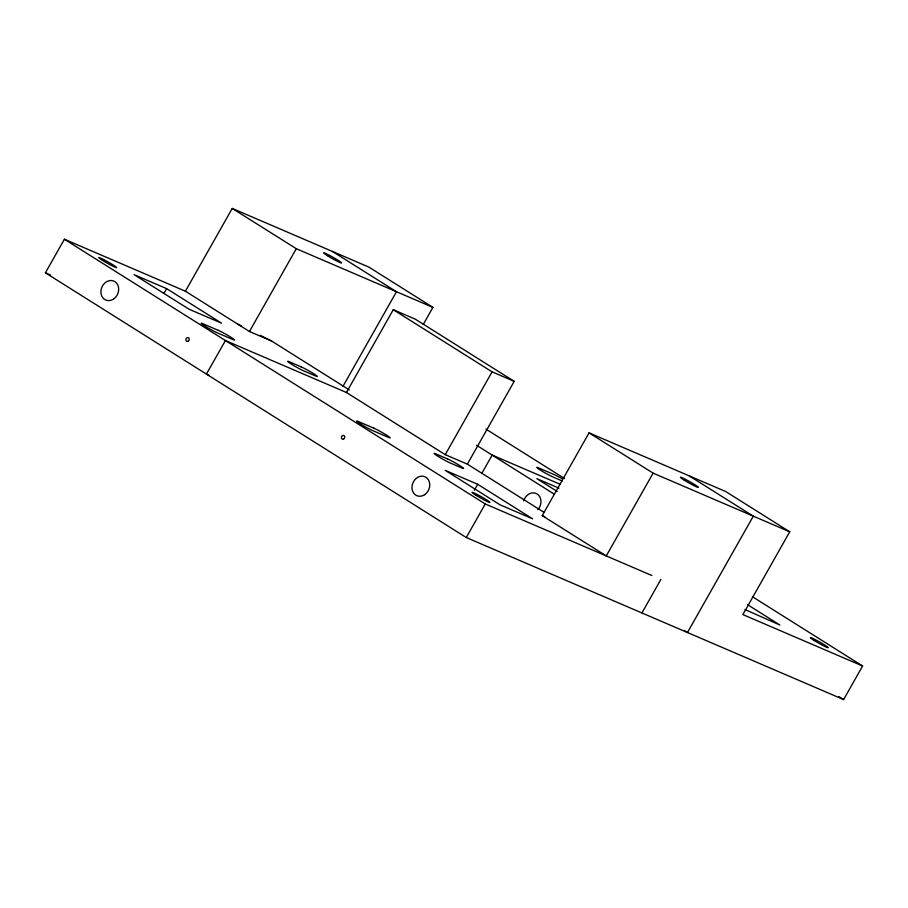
<?xml version="1.0" encoding="UTF-8"?>
<svg xmlns="http://www.w3.org/2000/svg" width="908" height="908" viewBox="0 0 908 908"><rect width="100%" height="100%" fill="white"/><g stroke="black" fill="none" stroke-linecap="round" stroke-linejoin="round"><path stroke-width="1.36" d="M752.437 596.726L862.6 666.007L843.611 699.58L466.269 537.525L45.4 272.82L64.389 239.247L185.402 291.218L249.45 331.499L271.571 340.999L349.387 389.952M163.939 293.443L166.652 288.642L221.552 323.169L189.023 309.208L134.123 274.681L166.652 288.642M185.402 291.218L232.244 208.42L368.875 267.1L432.912 307.381L423.276 324.428M249.45 331.499L296.292 248.701L432.912 307.381M342.861 386.513L396.478 291.729L332.441 251.448M346.425 392.494L393.266 309.707L415.387 319.207L514.2 381.349L467.359 464.147L445.238 454.647L346.425 392.494L225.422 340.534L206.422 374.096L208.772 375.106M445.238 454.647L492.079 371.849L514.2 381.349M481.705 473.556L492.159 455.09L560.315 484.35M474.339 490.297L477.733 484.305L532.621 518.831L500.092 504.859L445.204 470.333L477.733 484.305M466.269 537.525L485.258 503.963L651.808 575.49M789.733 531.804L653.113 473.136L606.26 555.923L542.224 515.642L589.065 432.855L725.685 491.523L789.733 531.804L742.892 614.602L862.6 666.007M641.922 612.968L660.91 579.395M562.2 480.968L553.097 477.052A10.306 0.738 29.5 0 1 540.566 470.219A10.306 0.738 29.5 0 1 538.455 467.847L554.073 474.555A10.306 0.738 29.5 0 1 562.234 478.788M559.01 488.175L536.889 478.675L557.183 491.432M45.4 272.82L50.61 275.056M542.224 515.642L544.823 516.765M237.601 324.043L241.369 325.927M260.244 335.347L271.571 340.999M689.251 475.883L753.3 516.164L687.47 632.524L684.178 630.447M232.244 208.42L296.292 248.701M393.266 309.707L492.079 371.849M589.065 432.855L653.113 473.136M485.871 429.064L564.594 478.573M747.636 604.728L779.847 624.999L744.935 609.529M476.598 445.295L554.243 494.134M838.822 696.561L843.611 699.58M467.359 464.147L543.983 512.339M64.389 239.247L485.258 503.963M523.689 500.807A10.306 8.615 -66.8 0 1 537.139 493.986A10.306 8.615 -66.8 0 1 537.831 509.706M218.363 330.387L202.745 323.679A10.306 0.738 29.5 0 0 204.856 326.04A10.306 0.738 29.5 0 0 217.387 332.884L233.004 339.592A10.306 0.738 29.5 0 0 230.882 337.22A10.306 0.738 29.5 0 0 218.363 330.387M301.002 366.787L289.3 361.759A10.306 0.738 29.5 0 0 291.411 364.131A10.306 0.738 29.5 0 0 303.93 370.963L315.644 375.991A10.306 0.738 29.5 0 0 313.532 373.631A10.306 0.738 29.5 0 0 301.002 366.787M447.394 458.858L435.681 453.83A10.306 0.738 29.5 0 0 437.804 456.202A10.306 0.738 29.5 0 0 450.323 463.035L462.036 468.063A10.306 0.738 29.5 0 0 459.913 465.702A10.306 0.738 29.5 0 0 447.394 458.858M373.903 428.213L358.285 421.505A10.306 0.738 29.5 0 0 360.397 423.877A10.306 0.738 29.5 0 0 372.927 430.71L388.533 437.418A10.306 0.738 29.5 0 0 386.422 435.046A10.306 0.738 29.5 0 0 373.903 428.213M343.814 438.893A1.929 1.612 -66.8 0 0 344.041 435.624A1.929 1.612 -66.8 0 0 341.431 437.395A1.929 1.612 -66.8 0 0 343.814 438.893M188.274 341.067A1.929 1.612 -66.8 0 0 188.512 337.799A1.929 1.612 -66.8 0 0 185.89 339.569A1.929 1.612 -66.8 0 0 188.274 341.067M424.672 494.678A10.306 8.615 -66.8 0 0 425.931 477.267A10.306 8.615 -66.8 0 0 411.994 486.711A10.306 8.615 -66.8 0 0 424.672 494.678M113.602 299.027A10.306 8.615 -66.8 0 0 114.851 281.616A10.306 8.615 -66.8 0 0 100.924 291.048A10.306 8.615 -66.8 0 0 113.602 299.027M102.49 260.358A10.306 0.738 29.5 0 0 116.633 267.701A10.306 0.738 29.5 0 0 103.955 259.722A10.306 0.738 29.5 0 0 102.49 260.358M475.781 495.144A10.306 0.738 29.5 0 0 489.923 502.487A10.306 0.738 29.5 0 0 477.245 494.508A10.306 0.738 29.5 0 0 475.781 495.144M814.09 640.435A10.306 0.738 29.5 0 0 828.232 647.767A10.306 0.738 29.5 0 0 815.554 639.8A10.306 0.738 29.5 0 0 814.09 640.435M327.379 255.67A10.306 0.738 29.5 0 0 341.522 263.002A10.306 0.738 29.5 0 0 328.844 255.034A10.306 0.738 29.5 0 0 327.379 255.67M684.189 480.094A10.306 0.738 29.5 0 0 698.343 487.437A10.306 0.738 29.5 0 0 685.665 479.458A10.306 0.738 29.5 0 0 684.189 480.094"/></g></svg>
